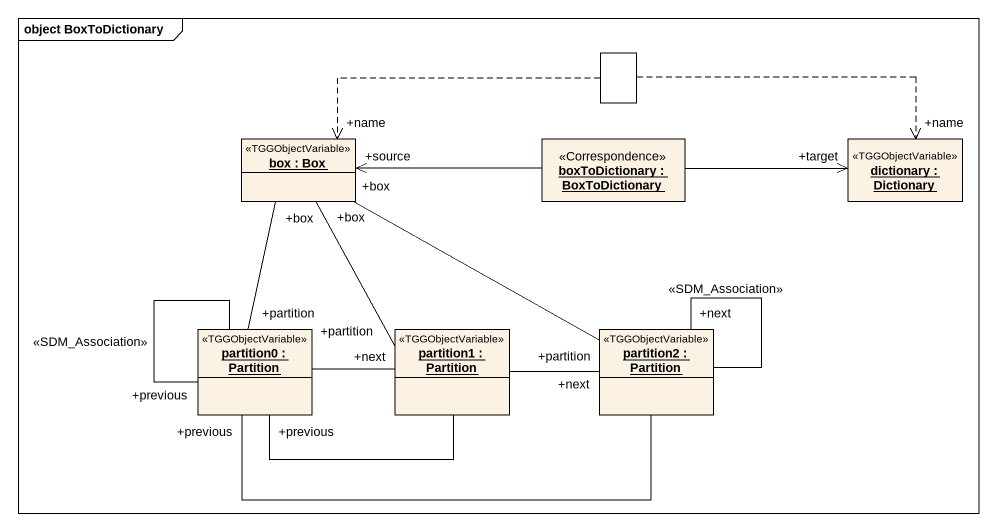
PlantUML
@startuml
mainframe object BoxToDictionary
allowmixing
hide circle
hide empty members
rectangle " " as rectangle1
object "box : Box" as box_ <<TGGObjectVariable>>
object "boxToDictionary : BoxToDictionary" as boxToDictionary <<Correspondence>>
object "dictionary : Dictionary" as dictionary <<TGGObjectVariable>>
object "partition0 : Partition" as partition0 <<TGGObjectVariable>>
object "partition1 : Partition" as partition1 <<TGGObjectVariable>>
object "partition2 : Partition" as partition2 <<TGGObjectVariable>>
rectangle1 .left.> "+name" box_
rectangle1 .right.> "+name" dictionary
box_ "+box" -- "+partition" partition0
box_ "+box" -- "+partition" partition1
box_ "+box" -right- "+partition" partition2
boxToDictionary -left-> "+source" box_
boxToDictionary -right-> "+target" dictionary
partition0 -- "+previous" partition0 : <<SDM_Association>>
partition0 -right- "+next" partition1
partition1 -left- "+previous" partition0
partition1 -right- "+next" partition2
partition2 -left- "+previous" partition0
partition2 -- "+next" partition2 : <<SDM_Association>>
@enduml
